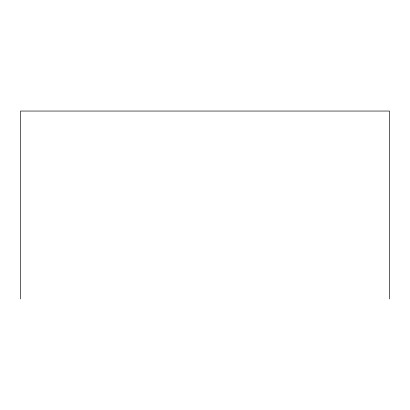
<?xml version="1.0" encoding="UTF-8"?>
<svg xmlns="http://www.w3.org/2000/svg" width="410" height="410" viewBox="0 0 410 410"><rect width="100%" height="100%" fill="white"/><g stroke="black" fill="none" stroke-linecap="round" stroke-linejoin="round"><path stroke-width="0.61" d="M389.5 298.952L389.5 111.048L20.5 111.048L20.5 298.952"/></g></svg>
